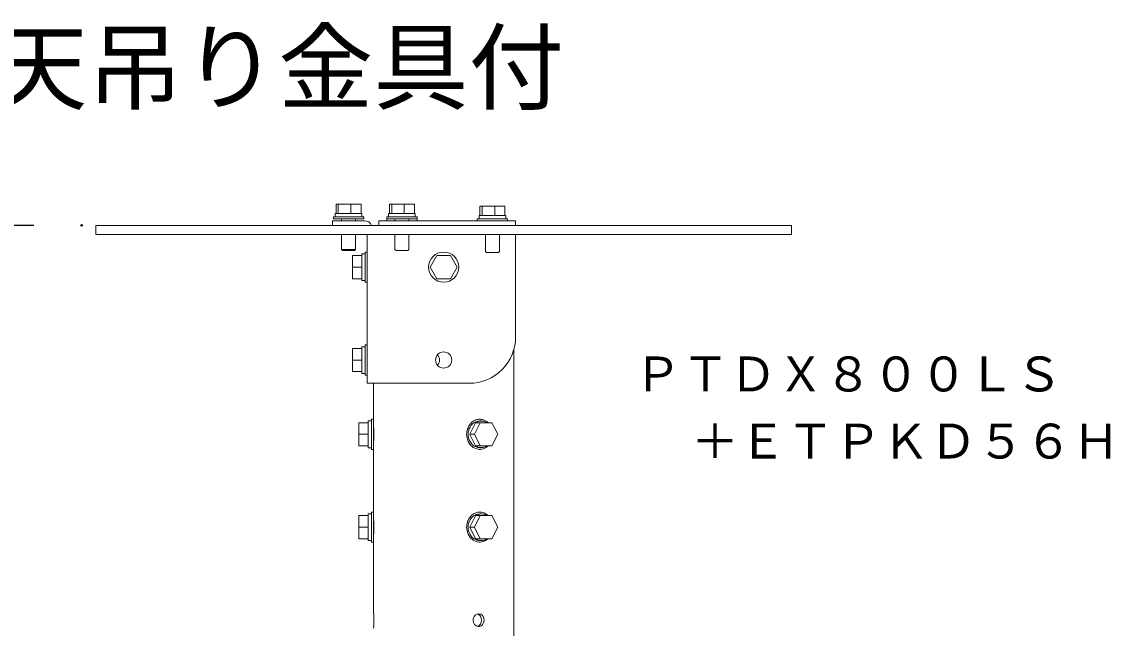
# Model space of a CAD drawing. Units: millimetres, scale not verified. Extents: x -63 to 62, y -56 to 57.
# Drawn here: x 13.67 to 59.37, y 31.32 to 56.75 of the extents above; entities that cross this region are included whole.
import ezdxf
from ezdxf.enums import TextEntityAlignment as Align

# ---------------------------------------------------------------- set-up
doc = ezdxf.new("R2010")
doc.units = ezdxf.units.MM
doc.header["$LTSCALE"] = 0.125
doc.header["$PDMODE"] = 32
doc.header["$PDSIZE"] = 0.0625
for name, color, linetype in [('0-0_0', 7, 'Continuous'), ('0-2_MOJI1', 7, 'Continuous'), ('0-3_TOUROKU', 7, 'Continuous'), ('0-4_DEFPOINTS', 7, 'Continuous'), ('0-6_SUNPO', 7, 'Continuous')]:
    doc.layers.add(name, color=color, linetype=linetype)
doc.layers.add('0-7_S1', color=1, linetype='Continuous', lineweight=18)
doc.styles.add('ＭＳ ゴシック', font='')
doc.styles.get('ＭＳ ゴシック').set_extended_font_data('MS Gothic')

# ---------------------------------------------------------------- blocks, each defined once
blk = doc.blocks.new('_OPEN30')
at = {"layer": '0-0_0'}
blk.add_line((0, 0), (-1, 0), dxfattribs=at)
blk.add_lwpolyline([(-1, 0.26795), (0, 0), (-1, -0.26795)], dxfattribs=at)
blk = doc.blocks.new('D5')
at = {"layer": '0-4_DEFPOINTS'}
for p in [(13.909, 46.4506), (5.909, 13.3382), (13.909, 13.3382)]:
    blk.add_point(p, dxfattribs=at)
at = {"layer": '0-6_SUNPO'}
for p, q in [((11.909, 46.4506), (3.909, 46.4506)), ((5.909, 44.4506), (5.909, 15.3382)), ((11.909, 13.3382), (3.909, 13.3382))]:
    blk.add_line(p, q, dxfattribs=at)
at = {"layer": '0-6_SUNPO', "xscale": 2, "yscale": 2}
for p, rotation in [((5.909, 46.4506), 90), ((5.909, 13.3382), 270)]:
    blk.add_blockref('_OPEN30', p, dxfattribs=dict(at, rotation=rotation))
at = {"layer": '0-6_SUNPO', "style": 'ＭＳ ゴシック'}
blk.add_text('330～420', height=1.833, rotation=90, dxfattribs=at).set_placement((5.409, 24.8944), align=Align.BOTTOM_LEFT)

msp = doc.modelspace()

# ---------------------------------------------------------------- linework, layer by layer
at = {"layer": '0-7_S1'}
for p, q in [((26.8621, 49.102), (26.8621, 48.7124)), ((26.8621, 49.102), (26.9598, 49.102)), ((26.9598, 48.7124), (26.9598, 49.102)), ((26.9598, 49.102), (27.4881, 49.102)), ((27.4881, 48.7124), (27.4881, 49.102)), ((27.4881, 49.102), (27.9189, 49.102)), ((27.9189, 48.7124), (27.9189, 49.102)), ((29.1021, 49.102), (29.1021, 48.7124)), ((29.1021, 49.102), (29.1997, 49.102)), ((29.1997, 48.7124), (29.1997, 49.102)), ((29.1997, 49.102), (29.7281, 49.102)), ((29.7281, 48.7124), (29.7281, 49.102)), ((29.7281, 49.102), (30.1588, 49.102)), ((30.1588, 48.7124), (30.1588, 49.102)), ((32.9003, 49.0241), (32.9003, 48.6345)), ((32.9003, 49.0241), (32.9979, 49.0241)), ((32.9979, 48.6345), (32.9979, 49.0241)), ((32.9979, 49.0241), (33.5263, 49.0241)), ((33.5263, 48.6345), (33.5263, 49.0241)), ((33.5263, 49.0241), (33.957, 49.0241)), ((33.957, 48.6345), (33.957, 49.0241)), ((26.7575, 48.5663), (28.0236, 48.5663)), ((26.7575, 48.4884), (26.7575, 48.5663)), ((28.0236, 48.4884), (26.7575, 48.4884)), ((26.8305, 48.7124), (26.959, 48.7124)), ((26.8305, 48.5663), (26.8305, 48.7124)), ((26.9641, 48.7124), (26.9598, 48.7124)), ((26.9641, 48.7124), (27.4838, 48.7124)), ((27.0984, 48.4105), (27.0984, 48.4884)), ((27.4881, 48.7124), (27.4838, 48.7124)), ((27.4917, 48.7124), (27.4881, 48.7124)), ((27.4917, 48.7124), (27.9154, 48.7124)), ((27.6827, 48.4884), (27.6827, 48.4105)), ((27.9189, 48.7124), (27.9154, 48.7124)), ((28.0236, 48.5663), (28.0236, 48.4884)), ((28.9974, 48.5663), (30.2635, 48.5663)), ((28.9974, 48.4884), (28.9974, 48.5663)), ((30.2635, 48.4884), (28.9974, 48.4884)), ((28.9974, 48.4105), (28.9974, 48.4884)), ((29.0705, 48.7124), (29.199, 48.7124)), ((29.0705, 48.5663), (29.0705, 48.7124)), ((29.2041, 48.7124), (29.1997, 48.7124)), ((29.2041, 48.7124), (29.7238, 48.7124)), ((29.3383, 48.4105), (29.3383, 48.4884)), ((29.7281, 48.7124), (29.7238, 48.7124)), ((29.7316, 48.7124), (29.7281, 48.7124)), ((29.7316, 48.7124), (30.1553, 48.7124)), ((29.9226, 48.4884), (29.9226, 48.4105)), ((30.1588, 48.7124), (30.1553, 48.7124)), ((30.2635, 48.5663), (30.2635, 48.4884)), ((30.2635, 48.4884), (30.2635, 48.4105)), ((32.7956, 48.4884), (34.0617, 48.4884)), ((32.7956, 48.4105), (32.7956, 48.4884)), ((32.8687, 48.6345), (32.9971, 48.6345)), ((32.8687, 48.4884), (32.8687, 48.6345)), ((33.0023, 48.6345), (32.9979, 48.6345)), ((33.0023, 48.6345), (33.5219, 48.6345)), ((33.5263, 48.6345), (33.5219, 48.6345)), ((33.5298, 48.6345), (33.5263, 48.6345)), ((33.5298, 48.6345), (33.9535, 48.6345)), ((33.957, 48.6345), (33.9535, 48.6345)), ((34.0617, 48.4884), (34.0617, 48.4105)), ((26.7088, 48.4105), (26.7088, 48.2157)), ((27.001, 48.4105), (26.7088, 48.4105)), ((28.0722, 48.4105), (27.001, 48.4105)), ((28.6566, 48.4105), (28.6566, 48.2157)), ((34.4026, 48.2157), (34.4026, 48.4105)), ((45.9919, 47.8262), (45.9919, 48.2157)), ((27.0984, 47.2029), (27.0984, 47.8262)), ((27.6827, 47.8262), (27.6827, 47.2029)), ((28.1696, 47.8262), (28.1696, 41.5933)), ((29.3383, 47.2029), (29.3383, 47.8262)), ((29.9226, 47.8262), (29.9226, 47.2029)), ((33.1365, 47.125), (33.1365, 47.8262)), ((33.7208, 47.8262), (33.7208, 47.125)), ((34.4026, 47.8262), (34.4026, 43.541)), ((27.6827, 47.2029), (27.0984, 47.2029)), ((27.1471, 47.1542), (27.0984, 47.2029)), ((27.1471, 47.1542), (27.634, 47.1542)), ((27.6827, 47.2029), (27.634, 47.1542)), ((28.0917, 45.8297), (28.0917, 47.0958)), ((28.0917, 47.0958), (28.1696, 47.0958)), ((29.387, 47.1542), (29.3383, 47.2029)), ((29.387, 47.1542), (29.874, 47.1542)), ((29.9226, 47.2029), (29.874, 47.1542)), ((33.1852, 47.0763), (33.1365, 47.125)), ((33.1852, 47.0763), (33.6721, 47.0763)), ((33.7208, 47.125), (33.6721, 47.0763)), ((27.5561, 46.4627), (27.5561, 46.9497)), ((27.9456, 46.9497), (27.5561, 46.9497)), ((27.9456, 46.9497), (27.9456, 47.0227)), ((27.9456, 47.0227), (28.0917, 47.0227)), ((27.9456, 46.9497), (27.9456, 46.9457)), ((27.9456, 46.4667), (27.9456, 46.9457)), ((31.1023, 46.9497), (30.8212, 46.4627)), ((31.6646, 46.9497), (31.1023, 46.9497)), ((31.9458, 46.4627), (31.6646, 46.9497)), ((27.5561, 45.9758), (27.5561, 46.4627)), ((27.9456, 46.4627), (27.5561, 46.4627)), ((27.9456, 46.4667), (27.9456, 46.4627)), ((27.9456, 46.4627), (27.9456, 46.4587)), ((27.9456, 45.9798), (27.9456, 46.4587)), ((30.8212, 46.4627), (31.1024, 45.9758)), ((31.6646, 45.9758), (31.9458, 46.4627)), ((27.9456, 45.9758), (27.5561, 45.9758)), ((27.9456, 45.9798), (27.9456, 45.9758)), ((27.9456, 45.9027), (27.9456, 45.9758)), ((28.0917, 45.9027), (27.9456, 45.9027)), ((28.1696, 45.8297), (28.0917, 45.8297)), ((31.1023, 45.9758), (31.6646, 45.9758)), ((27.5561, 42.5671), (27.5561, 43.0541)), ((27.9456, 43.0541), (27.5561, 43.0541)), ((27.9456, 43.0541), (27.9456, 43.1271)), ((27.9456, 43.1271), (28.0917, 43.1271)), ((27.9456, 43.0541), (27.9456, 43.0501)), ((27.9456, 42.5711), (27.9456, 43.0501)), ((34.3295, 43.0127), (34.3295, 26.7901)), ((27.5561, 42.0802), (27.5561, 42.5671)), ((27.9456, 42.5671), (27.5561, 42.5671)), ((27.9456, 42.5711), (27.9456, 42.5671)), ((27.9456, 42.5671), (27.9456, 42.5631)), ((27.9456, 42.0842), (27.9456, 42.5631)), ((27.9456, 42.0802), (27.5561, 42.0802)), ((27.9456, 42.0842), (27.9456, 42.0802)), ((27.9456, 42.0072), (27.9456, 42.0802)), ((28.0917, 42.0072), (27.9456, 42.0072)), ((28.1696, 41.9341), (28.0917, 41.9341)), ((32.4548, 41.5933), (28.1696, 41.5933)), ((28.4375, 39.7915), (28.4375, 41.5933)), ((27.8219, 39.4507), (27.8219, 39.9376)), ((28.2114, 39.9376), (27.8219, 39.9376)), ((28.2114, 39.9376), (28.2114, 40.0107)), ((28.2114, 40.0107), (28.3575, 40.0107)), ((28.2114, 39.9376), (28.2114, 39.9337)), ((28.2114, 39.4547), (28.2114, 39.9337)), ((28.3575, 38.8177), (28.3575, 40.0837)), ((28.3575, 40.0837), (28.4354, 40.0837)), ((28.4354, 40.0837), (28.4354, 38.8177)), ((32.9208, 39.9376), (32.6773, 39.4507)), ((32.726, 39.9376), (32.9208, 39.9376)), ((32.8575, 40.0837), (32.8965, 40.0837)), ((32.8965, 40.0107), (32.9695, 40.0107)), ((33.4078, 39.9376), (32.9208, 39.9376)), ((33.6512, 39.4507), (33.4078, 39.9376)), ((27.8219, 38.9637), (27.8219, 39.4507)), ((28.2114, 39.4507), (27.8219, 39.4507)), ((28.2114, 39.4547), (28.2114, 39.4507)), ((28.2114, 39.4507), (28.2114, 39.4467)), ((28.2114, 38.9677), (28.2114, 39.4467)), ((28.4354, 39.7429), (28.4427, 39.7429)), ((32.4826, 39.4507), (32.6773, 39.4507)), ((32.6773, 39.4507), (32.9208, 38.9637)), ((33.4078, 38.9637), (33.6512, 39.4507)), ((28.2114, 38.9637), (27.8219, 38.9637)), ((28.2114, 38.9677), (28.2114, 38.9637)), ((28.2114, 38.8907), (28.2114, 38.9637)), ((28.3575, 38.8907), (28.2114, 38.8907)), ((28.4427, 39.1585), (28.4354, 39.1585)), ((28.4375, 35.896), (28.4375, 39.1099)), ((32.9208, 38.9637), (32.726, 38.9637)), ((32.9695, 38.8907), (32.8965, 38.8907)), ((32.9208, 38.9637), (33.4078, 38.9637)), ((28.4354, 38.8177), (28.3575, 38.8177)), ((32.8965, 38.8177), (32.8575, 38.8177)), ((28.2114, 36.042), (28.2114, 36.1151)), ((28.2114, 36.1151), (28.3575, 36.1151)), ((28.3575, 34.9221), (28.3575, 36.1882)), ((28.3575, 36.1882), (28.4354, 36.1882)), ((28.4354, 36.1882), (28.4354, 34.9221)), ((32.8575, 36.1882), (32.8965, 36.1882)), ((32.8965, 36.1151), (32.9695, 36.1151)), ((27.8219, 35.5551), (27.8219, 36.0421)), ((28.2114, 36.0421), (27.8219, 36.0421)), ((28.2114, 36.0421), (28.2114, 36.0381)), ((28.2114, 35.5591), (28.2114, 36.0381)), ((28.4354, 35.8473), (28.4427, 35.8473)), ((32.9208, 36.042), (32.6773, 35.5551)), ((32.726, 36.042), (32.9208, 36.042)), ((33.4078, 36.0421), (32.9208, 36.042)), ((33.6512, 35.5551), (33.4078, 36.0421)), ((27.8219, 35.0682), (27.8219, 35.5551)), ((28.2114, 35.5551), (27.8219, 35.5551)), ((28.2114, 35.5591), (28.2114, 35.5551)), ((28.2114, 35.5551), (28.2114, 35.5511)), ((28.2114, 35.0722), (28.2114, 35.5511)), ((28.4427, 35.263), (28.4354, 35.263)), ((28.4375, 32.0004), (28.4375, 35.2143)), ((32.4826, 35.5551), (32.6773, 35.5551)), ((32.6773, 35.5551), (32.9208, 35.0682)), ((33.4078, 35.0682), (33.6512, 35.5551)), ((28.2114, 35.0682), (27.8219, 35.0682)), ((28.2114, 35.0722), (28.2114, 35.0682)), ((28.2114, 34.9951), (28.2114, 35.0682)), ((28.3575, 34.9951), (28.2114, 34.9951)), ((28.4354, 34.9221), (28.3575, 34.9221)), ((32.9208, 35.0682), (32.726, 35.0682)), ((32.8965, 34.9221), (32.8575, 34.9221)), ((32.9695, 34.9951), (32.8965, 34.9951)), ((32.9208, 35.0682), (33.4078, 35.0682))]:
    msp.add_line(p, q, dxfattribs=at)
for points in [[(27.9189, 48.7124), (27.9505, 48.7124), (27.9505, 48.5663)], [(30.1588, 48.7124), (30.1905, 48.7124), (30.1905, 48.5663)], [(33.957, 48.6345), (33.9887, 48.6345), (33.9887, 48.4884)], [(16.7751, 48.2157), (16.7751, 47.8262), (18.7229, 47.8262), (44.0441, 47.8262), (45.9919, 47.8262)], [(45.9919, 48.2157), (44.0441, 48.2157), (18.7229, 48.2157), (16.7751, 48.2157)], [(34.4026, 48.4105), (34.1104, 48.4105), (28.9488, 48.4105), (28.6566, 48.4105)], [(27.9456, 46.4667), (27.9456, 46.4667), (27.9456, 46.4667)], [(28.0917, 41.9341), (28.0917, 43.2002), (28.1696, 43.2002)], [(31.211, 42.5671), (31.2011, 42.6486), (31.1724, 42.7244), (31.1267, 42.7913)], [(31.1267, 42.343), (31.1726, 42.4104), (31.2012, 42.4864), (31.211, 42.5671)], [(28.4572, 39.4507), (28.4543, 39.5797), (28.4477, 39.6887), (28.441, 39.7639), (28.4375, 39.7915)], [(33.2468, 39.9376), (33.228, 39.9549), (33.209, 39.9708), (33.1898, 39.9855), (33.1706, 39.9989), (33.1419, 40.0166), (33.1113, 40.0325), (33.079, 40.0466), (33.0451, 40.0587), (33.0098, 40.0684), (32.9733, 40.0757), (32.9359, 40.0804), (32.8976, 40.0822), (32.8587, 40.0809), (32.8194, 40.0765), (32.7798, 40.0686), (32.7401, 40.0571), (32.7005, 40.0418), (32.6612, 40.0224), (32.6224, 39.9989), (32.5854, 39.9719), (32.5514, 39.9423), (32.5202, 39.9104), (32.4917, 39.8764), (32.466, 39.8407), (32.443, 39.8036), (32.4226, 39.7652), (32.4048, 39.726), (32.3895, 39.6861), (32.3767, 39.646), (32.3663, 39.6058), (32.3583, 39.5659), (32.3527, 39.5266), (32.3494, 39.4881), (32.3482, 39.4507)], [(32.4115, 39.4507), (32.4159, 39.5242), (32.4298, 39.6013), (32.4542, 39.6794), (32.4901, 39.756), (32.5384, 39.8284), (32.5986, 39.8921), (32.6669, 39.9429), (32.7409, 39.9801), (32.8182, 40.0029), (32.8965, 40.0107)], [(32.4826, 39.4507), (32.4846, 39.4547), (32.7241, 39.9337), (32.726, 39.9376)], [(33.209, 39.9376), (33.1287, 39.9788), (33.0364, 40.0039), (32.9363, 40.0083), (32.8328, 39.9877), (32.73, 39.9376)], [(28.4452, 39.1848), (28.4411, 39.1416), (28.4384, 39.1164), (28.4376, 39.1101), (28.4391, 39.124), (28.4427, 39.1593), (28.4474, 39.2138), (28.4521, 39.2834), (28.4558, 39.3637), (28.4572, 39.4507)], [(32.3482, 39.4507), (32.3641, 39.3056), (32.4134, 39.1557), (32.4986, 39.0163), (32.6224, 38.9025), (32.7698, 38.8353), (32.9168, 38.8198), (33.0537, 38.8455), (33.1706, 38.9025), (33.2468, 38.9637)], [(32.8965, 38.8907), (32.8182, 38.8985), (32.7409, 38.9213), (32.6669, 38.9584), (32.5986, 39.0092), (32.5384, 39.073), (32.49, 39.1454), (32.4542, 39.222), (32.4298, 39.3001), (32.4159, 39.3772), (32.4115, 39.4507)], [(32.726, 38.9637), (32.724, 38.9678), (32.4846, 39.4467), (32.4826, 39.4507)], [(32.7301, 38.9637), (32.8328, 38.9137), (32.9363, 38.8931), (33.0364, 38.8975), (33.1287, 38.9226), (33.209, 38.9637)], [(33.2468, 36.0421), (33.228, 36.0593), (33.209, 36.0752), (33.1898, 36.0899), (33.1706, 36.1033), (33.1419, 36.121), (33.1113, 36.137), (33.079, 36.1511), (33.0451, 36.1631), (33.0098, 36.1728), (32.9733, 36.1801), (32.9359, 36.1848), (32.8976, 36.1866), (32.8587, 36.1854), (32.8194, 36.1809), (32.7798, 36.173), (32.7401, 36.1615), (32.7005, 36.1462), (32.6612, 36.1269), (32.6224, 36.1033), (32.5854, 36.0764), (32.5514, 36.0468), (32.5202, 36.0148), (32.4917, 35.9809), (32.466, 35.9452), (32.443, 35.908), (32.4226, 35.8696), (32.4048, 35.8304), (32.3895, 35.7906), (32.3767, 35.7504), (32.3663, 35.7102), (32.3583, 35.6703), (32.3527, 35.631), (32.3494, 35.5925), (32.3482, 35.5551)], [(32.4115, 35.5551), (32.4159, 35.6286), (32.4298, 35.7057), (32.4542, 35.7839), (32.4901, 35.8604), (32.5384, 35.9328), (32.5986, 35.9966), (32.6669, 36.0474), (32.7409, 36.0845), (32.8182, 36.1073), (32.8965, 36.1151)], [(33.209, 36.0421), (33.1287, 36.0833), (33.0364, 36.1083), (32.9363, 36.1127), (32.8328, 36.0921), (32.73, 36.042)], [(28.4572, 35.5551), (28.4543, 35.6841), (28.4477, 35.7931), (28.441, 35.8683), (28.4375, 35.896)], [(32.4826, 35.5551), (32.4846, 35.5591), (32.7241, 36.0381), (32.726, 36.042)], [(28.4452, 35.2893), (28.4411, 35.246), (28.4384, 35.2208), (28.4376, 35.2146), (28.4391, 35.2284), (28.4427, 35.2637), (28.4474, 35.3182), (28.4521, 35.3878), (28.4558, 35.4682), (28.4572, 35.5551)], [(32.3482, 35.5551), (32.3641, 35.41), (32.4134, 35.2602), (32.4986, 35.1207), (32.6224, 35.0069), (32.7698, 34.9398), (32.9168, 34.9242), (33.0537, 34.95), (33.1706, 35.0069), (33.2468, 35.0682)], [(32.8965, 34.9951), (32.8182, 35.0029), (32.7409, 35.0257), (32.6669, 35.0628), (32.5986, 35.1137), (32.5384, 35.1774), (32.49, 35.2498), (32.4542, 35.3264), (32.4298, 35.4046), (32.4159, 35.4817), (32.4115, 35.5551)], [(32.726, 35.0682), (32.724, 35.0722), (32.4846, 35.5511), (32.4826, 35.5551)], [(32.7301, 35.0682), (32.8328, 35.0181), (32.9363, 34.9976), (33.0364, 35.002), (33.1287, 35.027), (33.209, 35.0682)], [(28.4572, 31.6595), (28.4539, 31.7926), (28.4468, 31.9043), (28.4399, 31.9787), (28.4375, 31.9998), (28.4467, 31.9084), (28.457, 31.7)], [(28.4452, 31.3937), (28.4411, 31.3505), (28.4384, 31.3252), (28.4376, 31.319), (28.4391, 31.3329), (28.4427, 31.3681), (28.4474, 31.4227), (28.4521, 31.4922), (28.4558, 31.5726), (28.4572, 31.6595)], [(32.8001, 31.9194), (32.8708, 31.8825), (32.9243, 31.8222), (32.9581, 31.7456), (32.9698, 31.6595)], [(32.9698, 31.6595), (32.9575, 31.5713), (32.9227, 31.4946), (32.8691, 31.4354), (32.8001, 31.3997)]]:
    msp.add_lwpolyline(points, dxfattribs=at)
msp.add_lwpolyline([(33.0823, 31.6595), (33.0719, 31.7405), (33.0425, 31.8124), (32.9967, 31.8706), (32.9372, 31.9103), (32.8621, 31.9268), (32.7865, 31.9142), (32.7175, 31.8751), (32.6618, 31.8122), (32.6266, 31.7283), (32.6197, 31.6375), (32.6401, 31.5523), (32.6831, 31.4792), (32.7444, 31.4247), (32.8191, 31.3952), (32.8903, 31.3945), (32.9536, 31.4173), (33.0066, 31.4595), (33.0472, 31.5167), (33.0732, 31.5848)], close=True, dxfattribs=at)
for centre, radius in [((31.3835, 46.4627), 0.633), ((31.3835, 42.5672), 0.3409)]:
    msp.add_circle(centre, radius, dxfattribs=at)
for centre, radius, start, end in [((28.0722, 48.1183), 0.2922, 19.46138, 90.00002), ((32.4548, 43.541), 1.9478, 270, 0.00004)]:
    msp.add_arc(centre, radius, start, end, dxfattribs=at)

# ---------------------------------------------------------------- block references
at = {"layer": '0-6_SUNPO'}
msp.add_blockref('D5', (2.2719, 1.7652), dxfattribs=at)

# ---------------------------------------------------------------- texts
at = {"layer": '0-2_MOJI1', "style": 'ＭＳ ゴシック'}
msp.add_text('ＤＬＰ方式プロジェクター天吊り金具付', height=2.933, dxfattribs=at).set_placement((-35.5791, 52.5005), align=Align.BOTTOM_LEFT)
at = {"layer": '0-3_TOUROKU', "style": 'ＭＳ ゴシック'}
for s, p in [('ＰＴＤＸ８００ＬＳ', (39.3736, 40.8085)), ('＋ＥＴＰＫＤ５６Ｈ', (41.7773, 37.9933))]:
    msp.add_text(s, height=1.466, dxfattribs=at).set_placement(p, align=Align.BOTTOM_LEFT)

doc.saveas('drawing.dxf')
